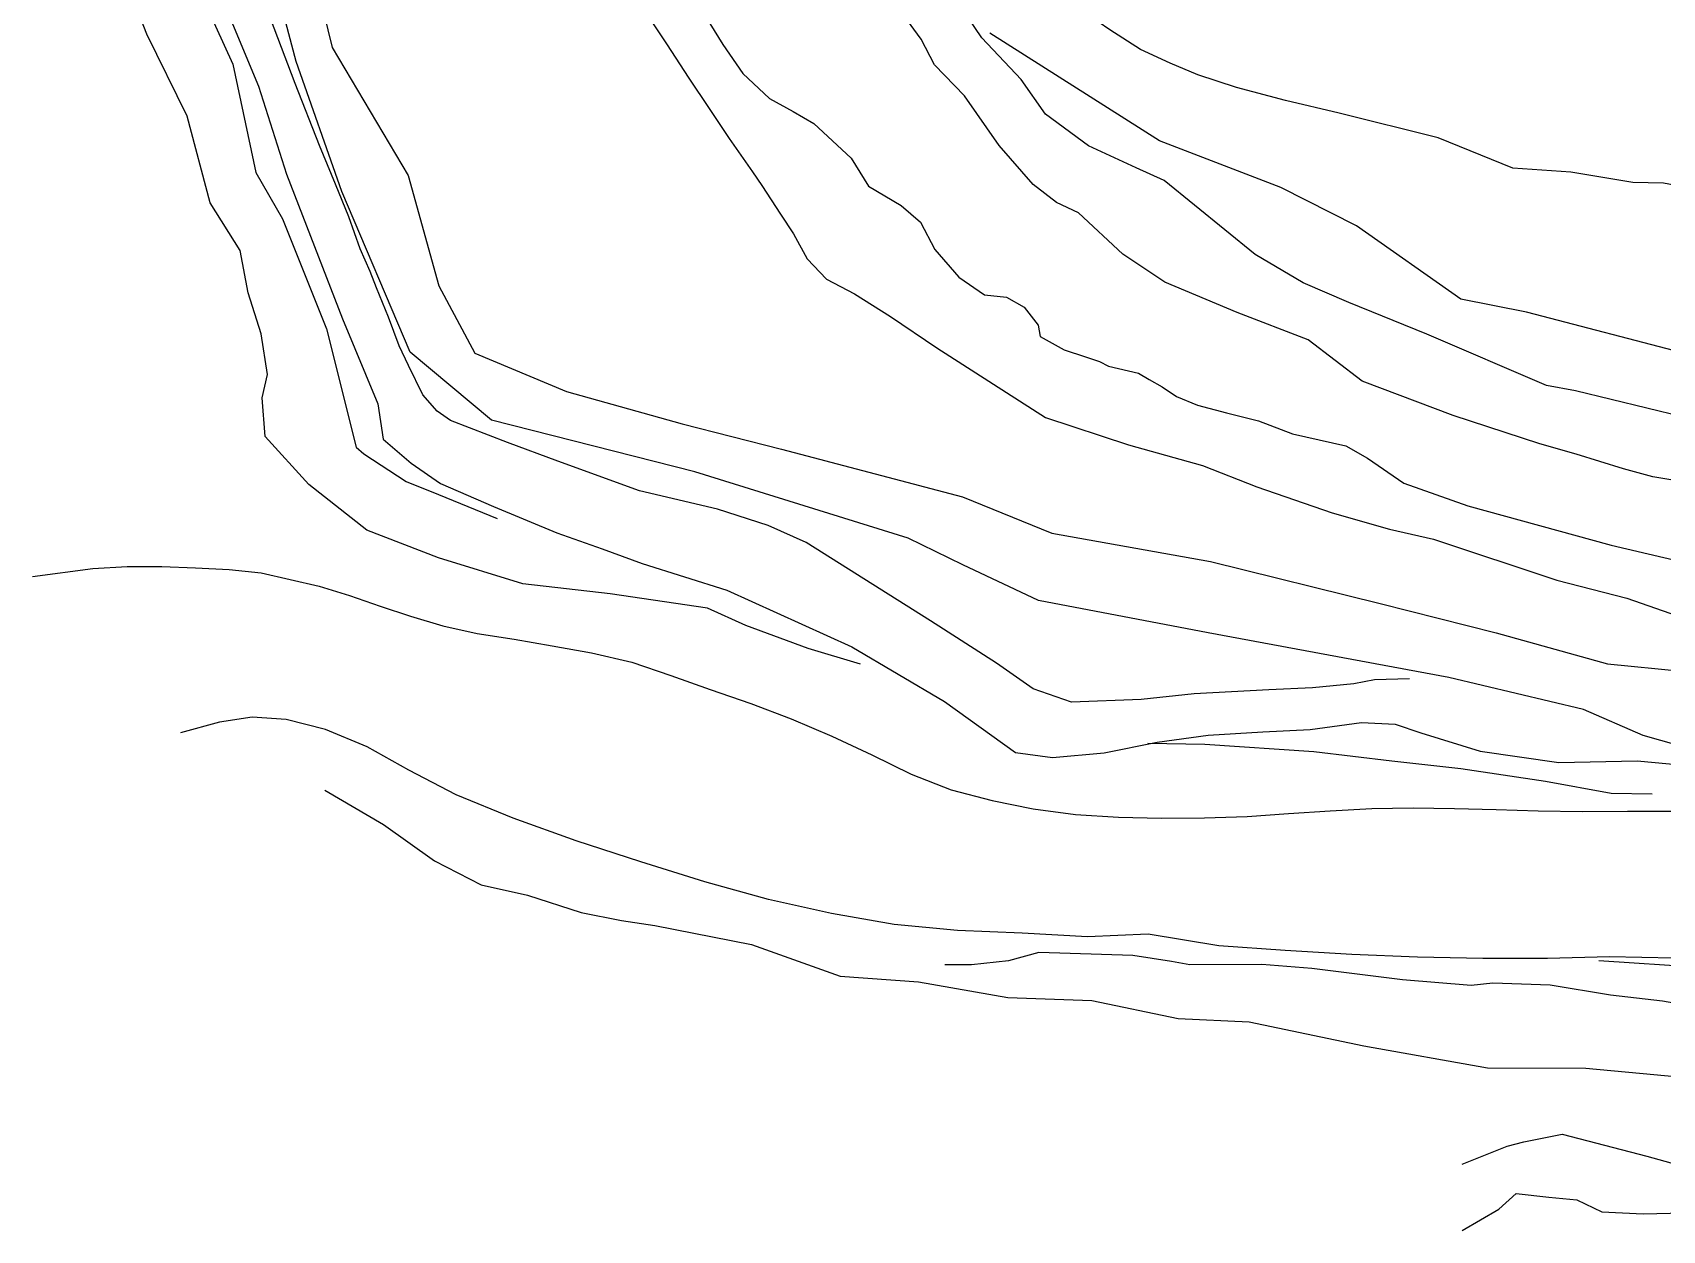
# Model space of a CAD drawing. Extents: x 73536 to 75854, y 478530 to 482386.
# Drawn here: x 73625.4 to 73895.9, y 478628.9 to 478827.8 of the extents above; entities that cross this region are included whole.
import ezdxf

# ---------------------------------------------------------------- set-up
doc = ezdxf.new("R2010")
doc.units = 0

msp = doc.modelspace()

# ---------------------------------------------------------------- linework, layer by layer
at = {"layer": 'TOPO_250913', "color": 30}
for points in [[(73904.073, 478707.855, 1672.73), (73892.706, 478711.076, 1672.552), (73882.79, 478715.413, 1670.533), (73860.44, 478720.714, 1670.995), (73820.502, 478728.099, 1670.121), (73792.328, 478733.464, 1670.19), (73779.773, 478739.411, 1669.914), (73770.703, 478743.808, 1669.51), (73735.286, 478754.824, 1669.674), (73701.534, 478763.408, 1670.21), (73688.034, 478774.686, 1669.567), (73676.709, 478801.371, 1669.88), (73669.144, 478822.96, 1670.061), (73663.715, 478843.479, 1669.986), (73660.83, 478851.551, 1670.054), (73655.786, 478863.435, 1669.931), (73653.964, 478868.719, 1670.158), (73651.704, 478880.375, 1670.901), (73646.995, 478892.92, 1671.211), (73645.553, 478906.37, 1670.91), (73646.471, 478919.222, 1670.01), (73642.849, 478930.626, 1669.892), (73638.031, 478942.752, 1669.592), (73634.972, 478954.072, 1669.892)], [(73636.054, 478899.679, 1685.426), (73635.021, 478900.036, 1685.541), (73633.157, 478899.019, 1685.537), (73632.435, 478898.25, 1685.536), (73631.435, 478895.639, 1685.518), (73631.063, 478891.632, 1685.543), (73629.808, 478887.816, 1685.545), (73630.594, 478885.197, 1685.551), (73630.956, 478880.901, 1685.559), (73637.228, 478868.401, 1685.656), (73641.634, 478859.825, 1685.679), (73658.63, 478822.503, 1685.676), (73662.458, 478804.522, 1685.414), (73666.877, 478796.819, 1686.069), (73674.151, 478778.593, 1685.308), (73679.109, 478758.961, 1685.119), (73680.341, 478757.854, 1685.297), (73687.394, 478753.259, 1686.054), (73692.741, 478751.08, 1686.101), (73702.508, 478747.107, 1685.982)], [(73652.203, 478844.523, 1684.818), (73662.854, 478818.887, 1684.603), (73667.541, 478804.276, 1684.857), (73676.807, 478780.254, 1684.731), (73682.707, 478766.115, 1684.946), (73683.551, 478760.285, 1684.75), (73688.23, 478756.262, 1684.81), (73693.084, 478752.909, 1684.882), (73701.906, 478749.075, 1685.096), (73712.418, 478744.743, 1684.735), (73719.909, 478742.054, 1685.744), (73726.564, 478739.619, 1687.063), (73740.632, 478735.214, 1688.302), (73761.386, 478725.801, 1686.317), (73776.735, 478716.729, 1686.463), (73788.538, 478708.226, 1685.735), (73794.671, 478707.431, 1684.607), (73803.224, 478708.202, 1684.63), (73812.029, 478709.967, 1683.702), (73820.515, 478711.151, 1682.153), (73829.564, 478711.693, 1681.861), (73837.448, 478712.061, 1681.059), (73845.986, 478713.241, 1679.803), (73851.542, 478712.933, 1678.94), (73855.832, 478711.499, 1678.712), (73865.641, 478708.494, 1677.745), (73878.735, 478706.578, 1677.133), (73891.731, 478706.866, 1675.983), (73899.456, 478706.148, 1675.867)], [(73670.81, 478842.955, 1656.753), (73675.13, 478825.28, 1656.739), (73687.714, 478804.048, 1656.462), (73692.829, 478785.722, 1656.464), (73698.79, 478774.57, 1656.463), (73714.027, 478768.195, 1656.437), (73733.197, 478762.829, 1656.109), (73749.694, 478758.588, 1655.932), (73779.732, 478750.67, 1656.014), (73794.537, 478744.673, 1655.975), (73820.914, 478739.947, 1655.995), (73849.079, 478732.981, 1655.903), (73868.314, 478728.129, 1655.879), (73886.776, 478722.99, 1655.681), (73899.135, 478721.746, 1655.792)], [(73762.787, 478722.934, 1688.815), (73754.132, 478725.492, 1689.845), (73743.784, 478729.314, 1690.488), (73737.405, 478732.218, 1691.334), (73721.25, 478734.57, 1692.394), (73706.776, 478736.238, 1693.272), (73692.774, 478740.568, 1696.616), (73680.838, 478745.185, 1697.198), (73671.219, 478752.763, 1696.96), (73663.969, 478760.73, 1698.559), (73663.509, 478767.152, 1698.449), (73664.398, 478770.981, 1698.138), (73663.326, 478777.734, 1697.668), (73661.185, 478784.544, 1696.977), (73659.821, 478791.587, 1697.701), (73654.879, 478799.479, 1697.488), (73651.031, 478813.9, 1697.276), (73644.355, 478827.502, 1697.104), (73638.954, 478841.35, 1696.588)], [(73853.917, 478720.459, 1671.997), (73848.138, 478720.328, 1671.638), (73844.701, 478719.633, 1671.837), (73837.819, 478719.01, 1671.811), (73830.558, 478718.65, 1672.19), (73818.201, 478717.965, 1671.419), (73809.394, 478717.033, 1671.869), (73797.805, 478716.611, 1671.234), (73791.451, 478718.811, 1671.2), (73785.352, 478723.105, 1671.168), (73774.438, 478730.091, 1670.359), (73753.773, 478743.099, 1670.356), (73747.477, 478745.961, 1670.447), (73739.086, 478748.631, 1670.564), (73726.118, 478751.682, 1670.74), (73712.577, 478756.64, 1670.932), (73704.186, 478759.692, 1671.05), (73694.738, 478763.373, 1671.185), (73692.538, 478764.906, 1671.03), (73690.155, 478767.629, 1670.804), (73687.772, 478772.523, 1670.46), (73686.24, 478775.757, 1670.234), (73684.461, 478780.542, 1669.915), (73682.468, 478785.383, 1669.95), (73681.441, 478788.1, 1669.969), (73679.751, 478791.845, 1669.996), (73677.862, 478797.181, 1670.034), (73675.641, 478802.616, 1670.073), (73672.99, 478809.023, 1670.119), (73668.962, 478819.304, 1670.063), (73660.944, 478840.516, 1670.384)], [(73723.057, 478837.24, 1655.728), (73730.731, 478825.725, 1655.652), (73734.183, 478820.384, 1655.877), (73737.784, 478814.972, 1655.863), (73740.984, 478810.206, 1655.815), (73744.89, 478804.668, 1655.465), (73746.403, 478802.363, 1655.52), (73749.523, 478797.609, 1655.633), (73751.67, 478794.338, 1655.711), (73753.969, 478790.214, 1655.583), (73757.175, 478786.812, 1655.381), (73761.79, 478784.414, 1655.164), (73767.766, 478780.603, 1655.296), (73775.458, 478775.412, 1655.117), (73793.524, 478763.866, 1655.079), (73807.299, 478759.351, 1655.711), (73819.571, 478755.897, 1655.402), (73828.594, 478752.337, 1654.907), (73841.078, 478748.01, 1655.629), (73850.637, 478745.347, 1655.047), (73857.895, 478743.647, 1654.646), (73878.382, 478736.864, 1655.289), (73890.001, 478733.884, 1655.118), (73901.906, 478729.718, 1654.639)], [(73828.332, 478790.935, 1625.179), (73813.187, 478803.201, 1625.205), (73808.576, 478805.296, 1625.211), (73800.638, 478808.977, 1624.823), (73793.497, 478814.231, 1624.914), (73789.464, 478819.974, 1626.002), (73782.952, 478826.896, 1625.451), (73777.55, 478834.844, 1625.218)], [(73936.968, 478796.31, 1597.952), (73924.604, 478797.366, 1599.062), (73896.08, 478802.761, 1603.975), (73891, 478802.848, 1604.274), (73880.684, 478804.607, 1604.602), (73871.07, 478805.243, 1605.181), (73858.676, 478810.285, 1606.313), (73842.281, 478814.362, 1608.77), (73833.359, 478816.508, 1609.423), (73825.227, 478818.653, 1609.982), (73818.809, 478820.766, 1607.526), (73814.195, 478822.666, 1607.796), (73809.255, 478824.959, 1608.129), (73804.166, 478828.212, 1608.497), (73800.304, 478830.874, 1608.82), (73796.8, 478833.065, 1609.179), (73794.195, 478834.788, 1609.469)], [(73897.963, 478753.423, 1639.909), (73894.344, 478754.04, 1640.26), (73889.469, 478755.364, 1640.561), (73881.589, 478757.795, 1640.464), (73875.583, 478759.508, 1640.591), (73861.201, 478764.179, 1640.411), (73846.049, 478769.908, 1639.398), (73837.133, 478776.775, 1641.201), (73825.339, 478781.316, 1642.065), (73813.338, 478786.334, 1642.256), (73806.34, 478790.952, 1642.239), (73798.995, 478797.858, 1641.606), (73795.336, 478799.543, 1641.802), (73791.474, 478802.538, 1642.21), (73785.82, 478809.034, 1640.912), (73780.09, 478817.238, 1640.857), (73775.083, 478822.426, 1640.801), (73772.899, 478826.644, 1640.368), (73767.14, 478834.568, 1639.527)], [(73897.963, 478753.423, 1639.909), (73894.344, 478754.04, 1640.26), (73889.469, 478755.364, 1640.561), (73881.589, 478757.795, 1640.464), (73875.583, 478759.508, 1640.591), (73861.201, 478764.179, 1640.411), (73846.049, 478769.908, 1639.398), (73837.133, 478776.775, 1641.201), (73825.339, 478781.316, 1642.065), (73813.338, 478786.334, 1642.256), (73806.34, 478790.952, 1642.239), (73798.995, 478797.858, 1641.606), (73795.336, 478799.543, 1641.802), (73791.474, 478802.538, 1642.21), (73785.82, 478809.034, 1640.912), (73780.09, 478817.238, 1640.857), (73775.083, 478822.426, 1640.801), (73772.899, 478826.644, 1640.368), (73767.14, 478834.568, 1639.527)], [(73897.963, 478753.423, 1639.909), (73894.344, 478754.04, 1640.26), (73889.469, 478755.364, 1640.561), (73881.589, 478757.795, 1640.464), (73875.583, 478759.508, 1640.591), (73861.201, 478764.179, 1640.411), (73846.049, 478769.908, 1639.398), (73837.133, 478776.775, 1641.201), (73825.339, 478781.316, 1642.065), (73813.338, 478786.334, 1642.256), (73806.34, 478790.952, 1642.239), (73798.995, 478797.858, 1641.606), (73795.336, 478799.543, 1641.802), (73791.474, 478802.538, 1642.21), (73785.82, 478809.034, 1640.912), (73780.09, 478817.238, 1640.857), (73775.083, 478822.426, 1640.801), (73772.899, 478826.644, 1640.368), (73767.14, 478834.568, 1639.527)], [(73897.963, 478753.423, 1639.909), (73894.344, 478754.04, 1640.26), (73889.469, 478755.364, 1640.561), (73881.589, 478757.795, 1640.464), (73875.583, 478759.508, 1640.591), (73861.201, 478764.179, 1640.411), (73846.049, 478769.908, 1639.398), (73837.133, 478776.775, 1641.201), (73825.339, 478781.316, 1642.065), (73813.338, 478786.334, 1642.256), (73806.34, 478790.952, 1642.239), (73798.995, 478797.858, 1641.606), (73795.336, 478799.543, 1641.802), (73791.474, 478802.538, 1642.21), (73785.82, 478809.034, 1640.912), (73780.09, 478817.238, 1640.857), (73775.083, 478822.426, 1640.801), (73772.899, 478826.644, 1640.368), (73767.14, 478834.568, 1639.527)], [(73736.346, 478831.605, 1641.753), (73739.977, 478825.774, 1641.821), (73743.269, 478820.961, 1641.763), (73747.696, 478816.82, 1641.647), (73751.609, 478814.689, 1641.543), (73755.055, 478812.68, 1641.63), (73761.257, 478806.915, 1641.521), (73764.131, 478802.241, 1641.273), (73769.547, 478799.073, 1641.632), (73772.78, 478796.29, 1641.619), (73775.131, 478791.767, 1641.828), (73779.11, 478787.165, 1641.984), (73783.407, 478784.227, 1642.134), (73787.028, 478783.842, 1642.155), (73789.956, 478782.174, 1642.223), (73792.272, 478779.174, 1642.425), (73792.642, 478777.309, 1642.566), (73796.632, 478775.105, 1642.357), (73800.144, 478773.962, 1642.571), (73802.496, 478773.148, 1642.485), (73803.952, 478772.396, 1642.483), (73808.94, 478771.204, 1642.571), (73810.732, 478770.181, 1642.458), (73812.899, 478768.964, 1642.343), (73815.233, 478767.325, 1642.285), (73818.737, 478765.892, 1642.132), (73823.568, 478764.617, 1641.802), (73828.874, 478763.333, 1641.696), (73834.503, 478761.129, 1641.614), (73843.367, 478759.171, 1641.828), (73846.972, 478757.107, 1641.482), (73852.993, 478752.989, 1641.228), (73863.626, 478749.179, 1641.275), (73887.414, 478742.649, 1641.784), (73908.451, 478737.768, 1641.588)], [(73900.522, 478774.285, 1624.496), (73873.361, 478781.37, 1624.155), (73862.441, 478783.506, 1625.373), (73845.11, 478795.695, 1624.673), (73832.582, 478802.064, 1624.991), (73812.426, 478809.782, 1624.44), (73784.29, 478827.644, 1624.822)], [(73922.904, 478758.222, 1625.795), (73881.497, 478768.314, 1624.956), (73876.657, 478769.159, 1625.802), (73856.81, 478777.715, 1626.669), (73843.881, 478782.977, 1625.849), (73836.256, 478786.219, 1625.514), (73828.332, 478790.935, 1625.179)], [(73625.382, 478737.447, 1695.1), (73635.397, 478738.822, 1695.142), (73641.072, 478739.131, 1695.166), (73646.824, 478739.106, 1695.19), (73652.433, 478738.899, 1695.213), (73658.007, 478738.63, 1695.237), (73663.341, 478738.062, 1695.259), (73672.948, 478735.846, 1695.3), (73677.997, 478734.309, 1694.772), (73683.053, 478732.565, 1694.236), (73688.086, 478730.9, 1693.705), (73693.487, 478729.305, 1693.141), (73699.193, 478727.988, 1692.555), (73705.328, 478727.087, 1691.934), (73711.641, 478725.967, 1691.292), (73718.14, 478724.778, 1690.631), (73724.829, 478723.258, 1689.944), (73731.34, 478721.008, 1689.254), (73737.866, 478718.728, 1688.562), (73744.575, 478716.404, 1687.851), (73751.305, 478713.823, 1687.13), (73758.061, 478710.989, 1686.396), (73764.674, 478707.861, 1685.664), (73771.199, 478704.637, 1684.935), (73777.876, 478702.063, 1684.218), (73784.636, 478700.268, 1683.518), (73791.467, 478698.895, 1682.821), (73798.495, 478697.981, 1682.111), (73805.623, 478697.532, 1681.396), (73812.766, 478697.343, 1680.68), (73819.901, 478697.413, 1679.966), (73826.97, 478697.619, 1679.258), (73833.869, 478698.131, 1678.565), (73840.783, 478698.58, 1677.872), (73847.677, 478698.933, 1677.18), (73854.543, 478699.088, 1676.493), (73861.391, 478698.961, 1675.807), (73868.321, 478698.777, 1675.113), (73875.304, 478698.57, 1674.413), (73882.633, 478698.442, 1673.822), (73890.138, 478698.534, 1673.217), (73897.592, 478698.526, 1672.616)], [(73625.382, 478737.447, 1695.1), (73635.397, 478738.822, 1695.142), (73641.072, 478739.131, 1695.166), (73646.824, 478739.106, 1695.19), (73652.433, 478738.899, 1695.213), (73658.007, 478738.63, 1695.237), (73663.341, 478738.062, 1695.259), (73672.948, 478735.846, 1695.3), (73677.997, 478734.309, 1694.772), (73683.053, 478732.565, 1694.236), (73688.086, 478730.9, 1693.705), (73693.487, 478729.305, 1693.141), (73699.193, 478727.988, 1692.555), (73705.328, 478727.087, 1691.934), (73711.641, 478725.967, 1691.292), (73718.14, 478724.778, 1690.631), (73724.829, 478723.258, 1689.944), (73731.34, 478721.008, 1689.254), (73737.866, 478718.728, 1688.562), (73744.575, 478716.404, 1687.851), (73751.305, 478713.823, 1687.13), (73758.061, 478710.989, 1686.396), (73764.674, 478707.861, 1685.664), (73771.199, 478704.637, 1684.935), (73777.876, 478702.063, 1684.218), (73784.636, 478700.268, 1683.518), (73791.467, 478698.895, 1682.821), (73798.495, 478697.981, 1682.111), (73805.623, 478697.532, 1681.396), (73812.766, 478697.343, 1680.68), (73819.901, 478697.413, 1679.966), (73826.97, 478697.619, 1679.258), (73833.869, 478698.131, 1678.565), (73840.783, 478698.58, 1677.872), (73847.677, 478698.933, 1677.18), (73854.543, 478699.088, 1676.493), (73861.391, 478698.961, 1675.807), (73868.321, 478698.777, 1675.113), (73875.304, 478698.57, 1674.413), (73882.633, 478698.442, 1673.822), (73890.138, 478698.534, 1673.217), (73897.592, 478698.526, 1672.616)], [(73625.382, 478737.447, 1695.1), (73635.397, 478738.822, 1695.142), (73641.072, 478739.131, 1695.166), (73646.824, 478739.106, 1695.19), (73652.433, 478738.899, 1695.213), (73658.007, 478738.63, 1695.237), (73663.341, 478738.062, 1695.259), (73672.948, 478735.846, 1695.3), (73677.997, 478734.309, 1694.772), (73683.053, 478732.565, 1694.236), (73688.086, 478730.9, 1693.705), (73693.487, 478729.305, 1693.141), (73699.193, 478727.988, 1692.555), (73705.328, 478727.087, 1691.934), (73711.641, 478725.967, 1691.292), (73718.14, 478724.778, 1690.631), (73724.829, 478723.258, 1689.944), (73731.34, 478721.008, 1689.254), (73737.866, 478718.728, 1688.562), (73744.575, 478716.404, 1687.851), (73751.305, 478713.823, 1687.13), (73758.061, 478710.989, 1686.396), (73764.674, 478707.861, 1685.664), (73771.199, 478704.637, 1684.935), (73777.876, 478702.063, 1684.218), (73784.636, 478700.268, 1683.518), (73791.467, 478698.895, 1682.821), (73798.495, 478697.981, 1682.111), (73805.623, 478697.532, 1681.396), (73812.766, 478697.343, 1680.68), (73819.901, 478697.413, 1679.966), (73826.97, 478697.619, 1679.258), (73833.869, 478698.131, 1678.565), (73840.783, 478698.58, 1677.872), (73847.677, 478698.933, 1677.18), (73854.543, 478699.088, 1676.493), (73861.391, 478698.961, 1675.807), (73868.321, 478698.777, 1675.113), (73875.304, 478698.57, 1674.413), (73882.633, 478698.442, 1673.822), (73890.138, 478698.534, 1673.217), (73897.592, 478698.526, 1672.616)], [(73625.382, 478737.447, 1695.1), (73635.397, 478738.822, 1695.142), (73641.072, 478739.131, 1695.166), (73646.824, 478739.106, 1695.19), (73652.433, 478738.899, 1695.213), (73658.007, 478738.63, 1695.237), (73663.341, 478738.062, 1695.259), (73672.948, 478735.846, 1695.3), (73677.997, 478734.309, 1694.772), (73683.053, 478732.565, 1694.236), (73688.086, 478730.9, 1693.705), (73693.487, 478729.305, 1693.141), (73699.193, 478727.988, 1692.555), (73705.328, 478727.087, 1691.934), (73711.641, 478725.967, 1691.292), (73718.14, 478724.778, 1690.631), (73724.829, 478723.258, 1689.944), (73731.34, 478721.008, 1689.254), (73737.866, 478718.728, 1688.562), (73744.575, 478716.404, 1687.851), (73751.305, 478713.823, 1687.13), (73758.061, 478710.989, 1686.396), (73764.674, 478707.861, 1685.664), (73771.199, 478704.637, 1684.935), (73777.876, 478702.063, 1684.218), (73784.636, 478700.268, 1683.518), (73791.467, 478698.895, 1682.821), (73798.495, 478697.981, 1682.111), (73805.623, 478697.532, 1681.396), (73812.766, 478697.343, 1680.68), (73819.901, 478697.413, 1679.966), (73826.97, 478697.619, 1679.258), (73833.869, 478698.131, 1678.565), (73840.783, 478698.58, 1677.872), (73847.677, 478698.933, 1677.18), (73854.543, 478699.088, 1676.493), (73861.391, 478698.961, 1675.807), (73868.321, 478698.777, 1675.113), (73875.304, 478698.57, 1674.413), (73882.633, 478698.442, 1673.822), (73890.138, 478698.534, 1673.217), (73897.592, 478698.526, 1672.616)], [(73897.872, 478674.084, 1674.337), (73887.108, 478674.353, 1675.402), (73876.841, 478674.048, 1676.419), (73866.114, 478674.043, 1677.48), (73855.282, 478674.295, 1678.553), (73844.363, 478674.725, 1679.634), (73833.292, 478675.36, 1680.732), (73822.281, 478676.163, 1681.824), (73810.554, 478678.069, 1683), (73800.476, 478677.64, 1683.885), (73789.64, 478678.239, 1684.836), (73778.93, 478678.682, 1685.776), (73768.402, 478679.696, 1686.704), (73758.009, 478681.549, 1687.63), (73747.521, 478683.866, 1688.572), (73736.983, 478686.805, 1689.531), (73726.34, 478690.111, 1690.509), (73715.593, 478693.587, 1691.499), (73705.144, 478697.34, 1692.473), (73695.701, 478701.212, 1693.368), (73687.828, 478705.327, 1694.147), (73680.893, 478709.197, 1694.844), (73673.975, 478712.054, 1695.5), (73667.456, 478713.728, 1695.592), (73661.802, 478714.11, 1695.669), (73656.386, 478713.311, 1695.744), (73649.949, 478711.531, 1695.835)], [(73897.872, 478674.084, 1674.337), (73887.108, 478674.353, 1675.402), (73876.841, 478674.048, 1676.419), (73866.114, 478674.043, 1677.48), (73855.282, 478674.295, 1678.553), (73844.363, 478674.725, 1679.634), (73833.292, 478675.36, 1680.732), (73822.281, 478676.163, 1681.824), (73810.554, 478678.069, 1683), (73800.476, 478677.64, 1683.885), (73789.64, 478678.239, 1684.836), (73778.93, 478678.682, 1685.776), (73768.402, 478679.696, 1686.704), (73758.009, 478681.549, 1687.63), (73747.521, 478683.866, 1688.572), (73736.983, 478686.805, 1689.531), (73726.34, 478690.111, 1690.509), (73715.593, 478693.587, 1691.499), (73705.144, 478697.34, 1692.473), (73695.701, 478701.212, 1693.368), (73687.828, 478705.327, 1694.147), (73680.893, 478709.197, 1694.844), (73673.975, 478712.054, 1695.5), (73667.456, 478713.728, 1695.592), (73661.802, 478714.11, 1695.669), (73656.386, 478713.311, 1695.744), (73649.949, 478711.531, 1695.835)], [(73897.872, 478674.084, 1674.337), (73887.108, 478674.353, 1675.402), (73876.841, 478674.048, 1676.419), (73866.114, 478674.043, 1677.48), (73855.282, 478674.295, 1678.553), (73844.363, 478674.725, 1679.634), (73833.292, 478675.36, 1680.732), (73822.281, 478676.163, 1681.824), (73810.554, 478678.069, 1683), (73800.476, 478677.64, 1683.885), (73789.64, 478678.239, 1684.836), (73778.93, 478678.682, 1685.776), (73768.402, 478679.696, 1686.704), (73758.009, 478681.549, 1687.63), (73747.521, 478683.866, 1688.572), (73736.983, 478686.805, 1689.531), (73726.34, 478690.111, 1690.509), (73715.593, 478693.587, 1691.499), (73705.144, 478697.34, 1692.473), (73695.701, 478701.212, 1693.368), (73687.828, 478705.327, 1694.147), (73680.893, 478709.197, 1694.844), (73673.975, 478712.054, 1695.5), (73667.456, 478713.728, 1695.592), (73661.802, 478714.11, 1695.669), (73656.386, 478713.311, 1695.744), (73649.949, 478711.531, 1695.835)], [(73897.872, 478674.084, 1674.337), (73887.108, 478674.353, 1675.402), (73876.841, 478674.048, 1676.419), (73866.114, 478674.043, 1677.48), (73855.282, 478674.295, 1678.553), (73844.363, 478674.725, 1679.634), (73833.292, 478675.36, 1680.732), (73822.281, 478676.163, 1681.824), (73810.554, 478678.069, 1683), (73800.476, 478677.64, 1683.885), (73789.64, 478678.239, 1684.836), (73778.93, 478678.682, 1685.776), (73768.402, 478679.696, 1686.704), (73758.009, 478681.549, 1687.63), (73747.521, 478683.866, 1688.572), (73736.983, 478686.805, 1689.531), (73726.34, 478690.111, 1690.509), (73715.593, 478693.587, 1691.499), (73705.144, 478697.34, 1692.473), (73695.701, 478701.212, 1693.368), (73687.828, 478705.327, 1694.147), (73680.893, 478709.197, 1694.844), (73673.975, 478712.054, 1695.5), (73667.456, 478713.728, 1695.592), (73661.802, 478714.11, 1695.669), (73656.386, 478713.311, 1695.744), (73649.949, 478711.531, 1695.835)], [(73810.522, 478709.796, 1683.646), (73819.974, 478709.61, 1682.783), (73838.046, 478708.408, 1681.129), (73851.013, 478706.858, 1679.937), (73862.43, 478705.589, 1678.888), (73876.525, 478703.475, 1677.587), (73887.378, 478701.502, 1676.58), (73894.217, 478701.384, 1675.955)], [(73810.522, 478709.796, 1683.646), (73819.974, 478709.61, 1682.783), (73838.046, 478708.408, 1681.129), (73851.013, 478706.858, 1679.937), (73862.43, 478705.589, 1678.888), (73876.525, 478703.475, 1677.587), (73887.378, 478701.502, 1676.58), (73894.217, 478701.384, 1675.955)], [(73810.522, 478709.796, 1683.646), (73819.974, 478709.61, 1682.783), (73838.046, 478708.408, 1681.129), (73851.013, 478706.858, 1679.937), (73862.43, 478705.589, 1678.888), (73876.525, 478703.475, 1677.587), (73887.378, 478701.502, 1676.58), (73894.217, 478701.384, 1675.955)], [(73810.522, 478709.796, 1683.646), (73819.974, 478709.61, 1682.783), (73838.046, 478708.408, 1681.129), (73851.013, 478706.858, 1679.937), (73862.43, 478705.589, 1678.888), (73876.525, 478703.475, 1677.587), (73887.378, 478701.502, 1676.58), (73894.217, 478701.384, 1675.955)], [(73673.914, 478701.992, 1696.759), (73683.646, 478696.312, 1697.089), (73692.08, 478690.291, 1697.88), (73699.813, 478686.254, 1698.504), (73707.531, 478684.551, 1699.05), (73716.442, 478681.685, 1698.955), (73723.146, 478680.358, 1699.702), (73728.646, 478679.545, 1699.837), (73744.707, 478676.385, 1699.468), (73759.403, 478671.113, 1699.528), (73772.457, 478670.197, 1700.178), (73787.261, 478667.569, 1699.132), (73801.218, 478667.105, 1700.329), (73815.505, 478664.087, 1700.11), (73827.34, 478663.523, 1701.23), (73846.377, 478659.535, 1702.516), (73866.865, 478655.906, 1700.786), (73883.218, 478655.844, 1702.211), (73914.692, 478652.934, 1700.969)], [(73904.797, 478665.44, 1684.642), (73895.904, 478666.985, 1684.438), (73887.28, 478667.959, 1684.846), (73877.26, 478669.62, 1684.77), (73867.776, 478669.954, 1684.702), (73864.144, 478669.594, 1684.675), (73852.741, 478670.532, 1684.885), (73837.725, 478672.396, 1685.227), (73829.43, 478673.057, 1685.183), (73817.487, 478673.011, 1685.94), (73814.42, 478673.535, 1685.579), (73808.02, 478674.565, 1686.64), (73792.428, 478675.058, 1687.559), (73787.362, 478673.639, 1688.572), (73781.233, 478673.016, 1689.096), (73776.782, 478673.017, 1689.041)], [(73902.129, 478672.571, 1675.246), (73885.378, 478673.64, 1677.231)], [(73862.672, 478639.913, 1702.73), (73870.136, 478642.906, 1702.62), (73872.907, 478643.644, 1702.477), (73879.29, 478644.89, 1702.154), (73893.34, 478641.22, 1701.71), (73898.32, 478639.84, 1701.66)], [(73862.656, 478628.913, 1703.571), (73868.741, 478632.415, 1703.919), (73871.623, 478635.052, 1703.483), (73877.068, 478634.413, 1703.624), (73881.69, 478633.983, 1703.328), (73885.846, 478631.989, 1703.729), (73892.731, 478631.654, 1703.788), (73899.448, 478631.818, 1703.678)]]:
    msp.add_polyline3d(points, dxfattribs=at)

doc.saveas('drawing.dxf')
